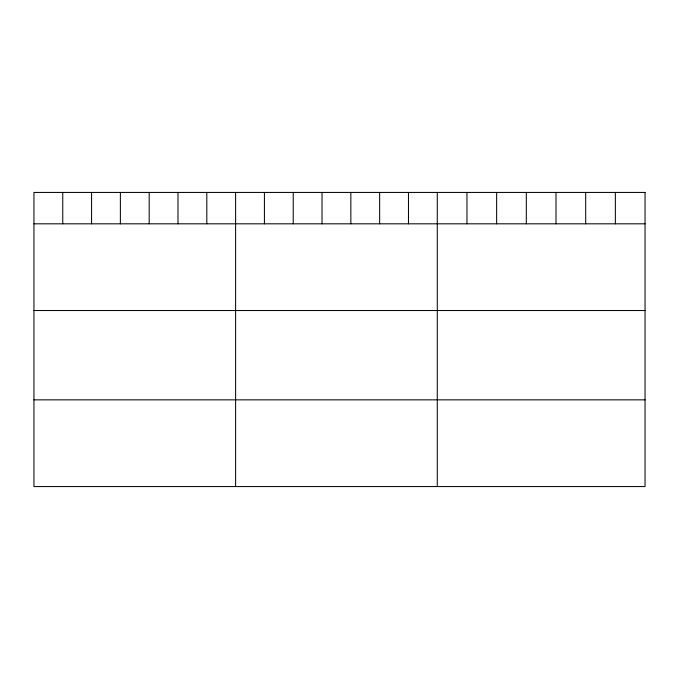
<?xml version="1.0" encoding="UTF-8"?>
<svg xmlns="http://www.w3.org/2000/svg" width="679" height="679" viewBox="0 0 679 679"><rect width="100%" height="100%" fill="white"/><g stroke="black" fill="none" stroke-linecap="round" stroke-linejoin="round"><path stroke-width="1.02" d="M33.95 223.815L645.05 223.815M33.95 310.524L645.05 310.524M33.95 399.855L645.05 399.855M615.369 192.437L615.369 223.815M585.688 192.437L585.688 223.815M556.008 192.437L556.008 223.815M526.318 192.437L526.318 223.815M496.638 192.437L496.638 223.815M466.957 192.437L466.957 223.815M437.276 192.437L437.276 486.563M408.469 192.437L408.469 223.815M379.654 192.437L379.654 223.815M350.848 192.437L350.848 223.815M322.041 192.437L322.041 223.815M293.235 192.437L293.235 223.815M264.42 192.437L264.42 223.815M235.613 192.437L235.613 486.563M206.806 192.437L206.806 223.815M177.991 192.437L177.991 223.815M149.185 192.437L149.185 223.815M120.378 192.437L120.378 223.815M91.572 192.437L91.572 223.815M62.757 192.437L62.757 223.815M645.05 192.437L33.95 192.437L33.95 486.563L645.05 486.563L645.05 192.437"/></g></svg>
